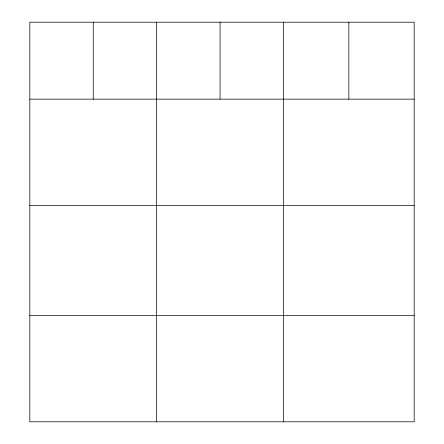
<?xml version="1.0" encoding="UTF-8"?>
<svg xmlns="http://www.w3.org/2000/svg" width="444" height="444" viewBox="0 0 444 444"><rect width="100%" height="100%" fill="white"/><g stroke="black" fill="none" stroke-linecap="round" stroke-linejoin="round"><path stroke-width="0.67" d="M414.18 99.145L414.18 421.8L29.82 421.8L29.82 22.2L414.18 22.2L414.18 99.145L29.82 99.145M29.82 205.622L414.18 205.622M29.82 315.323L414.18 315.323M348.84 22.2L348.84 99.145M283.5 22.2L283.5 421.8M220.08 22.2L220.08 99.145M156.66 22.2L156.66 421.8M93.24 22.2L93.24 99.145"/></g></svg>
